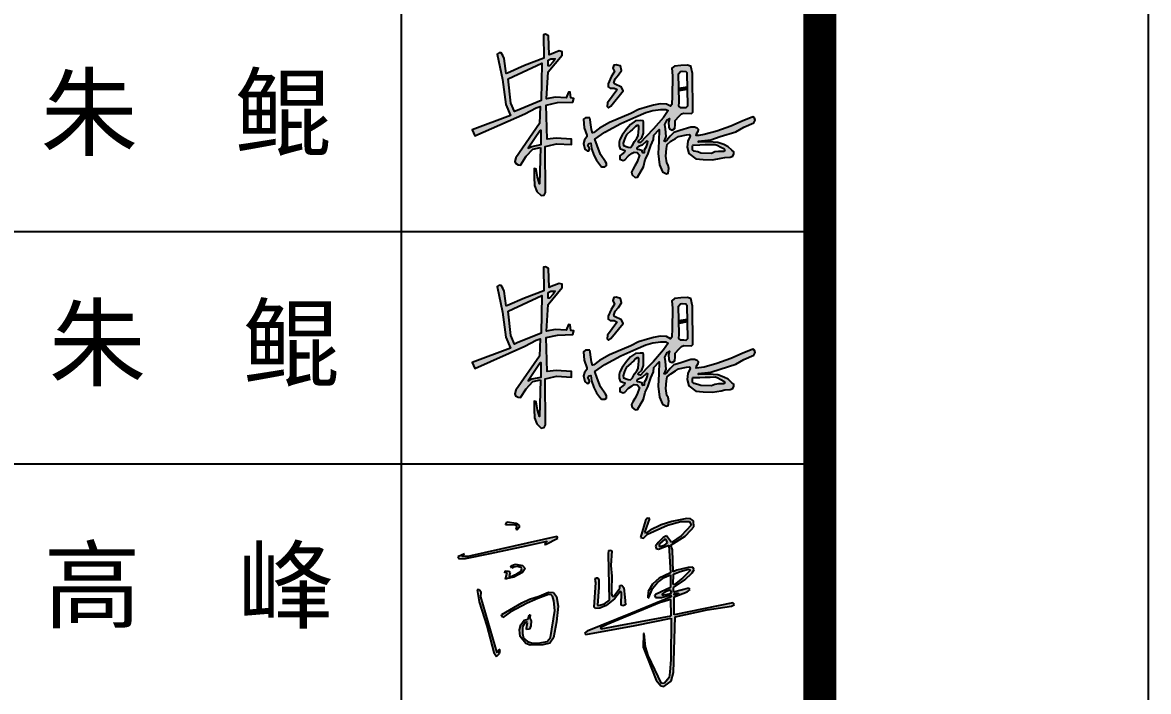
# Model space of a CAD drawing. Extents: x -21908402 to 2004492, y 83987 to 5079726.
# Drawn here: x 2001066 to 2004492, y 412916 to 414951 of the extents above; entities that cross this region are included whole.
import ezdxf

# ---------------------------------------------------------------- set-up
doc = ezdxf.new("R2010")
doc.units = 0
doc.header["$LTSCALE"] = 1000
doc.layers.get('0').update_dxf_attribs({"linetype": 'CONTINUOUS'})
doc.layers.add('PUB_TITLE', color=4, linetype='CONTINUOUS')
doc.layers.add('签名', color=255, linetype='CONTINUOUS')
doc.styles.add('-黑体', font='simhei.ttf', dxfattribs={"width": 0.8})

# ---------------------------------------------------------------- blocks, each defined once
blk = doc.blocks.new('TK')
h = blk.add_hatch(color=7)
h.paths.add_polyline_path([(1747122.5, 364062.1), (1747173.7, 364073.5), (1747244.1, 364076), (1747248.8, 364092.7), (1747234.5, 364094.7), (1747231.8, 364120.9), (1747223.5, 364121.1), (1747213, 364096.1), (1747162.6, 364098.9), (1747123.5, 364090.6), (1747130.7, 364213.4), (1747194.9, 364289.8), (1747195.1, 364305.7), (1747180.7, 364309.1), (1747145.4, 364294.8), (1747135.4, 364290.9), (1747132.8, 364377.6), (1747119.8, 364385.3), (1747110.1, 364383.5), (1747111.6, 364275.9), (1747022.9, 364242.3), (1746945.3, 364208.3), (1746939.2, 364206.2), (1746930.3, 364274.4), (1746924.9, 364287.8), (1746916.6, 364300.3), (1746907, 364301), (1746898.8, 364294.7), (1746922.8, 364178.6), (1746938.2, 364064.3), (1746958.8, 364014.2), (1746783.8, 363948.6), (1746797.1, 363921.5), (1747024.4, 364023.1), (1747076.2, 364049.9), (1747094.5, 364056), (1747092.4, 363977.7), (1746983.6, 363822.1), (1746979.1, 363805.2), (1746982.1, 363796.7), (1746993.7, 363789.5), (1747004.8, 363788.6), (1747030.4, 363828.9), (1747061.6, 363861.4), (1747096, 363868.9), (1747094.1, 363813.5), (1747092.3, 363702.2), (1747082.8, 363732.8), (1747077.1, 363769.3), (1747067, 363772.4), (1747068, 363733.4), (1747069.1, 363695.2), (1747079.6, 363668), (1747099.3, 363649.2), (1747112.7, 363651.5), (1747118.7, 363663.3), (1747118, 363873.6), (1747130.5, 363876.3), (1747170, 363885.8), (1747237.8, 363882), (1747237.8, 363907.3), (1747167.1, 363911.3), (1747126.5, 363906.9)])
h.paths.add_polyline_path([(1747098.7, 364082.6), (1746989.8, 364038.3), (1746977.4, 364032.3), (1746961.3, 364071.1), (1746949.4, 364182.5), (1747102, 364254.1)], flags=16)
h.paths.add_polyline_path([(1747098.7, 363946.6), (1747098.7, 363881.7), (1747056.7, 363873.4), (1747039.3, 363865.4), (1747094.9, 363946.6)], flags=16)
h.paths.add_polyline_path([(1747130.7, 364241.1), (1747130.7, 364267), (1747143.2, 364273.9), (1747163.3, 364273.9), (1747154.5, 364259.7), (1747137, 364241.5)], flags=16)
h = blk.add_hatch(color=7)
h.paths.add_polyline_path([(1747749.6, 364025.9), (1747785.3, 364023.8), (1747791.5, 364030), (1747790.2, 364206.2), (1747782.7, 364240.6), (1747765.7, 364244.3), (1747737, 364243), (1747708.3, 364240), (1747696.2, 364230.3), (1747698.2, 364196), (1747697.7, 364103.7), (1747694.8, 364064.3), (1747689.8, 364056.9), (1747671, 364066.8), (1747641.6, 364068.4), (1747611.3, 364062.6), (1747584.3, 364055), (1747543.6, 364042.2), (1747507.9, 364024.5), (1747411.6, 363983.5), (1747365.7, 363957.1), (1747339.3, 363937.6), (1747333.9, 363935.6), (1747328.9, 363951.6), (1747325.9, 363972.3), (1747322.5, 363995.4), (1747320.6, 364004.1), (1747301.2, 364004.5), (1747291.9, 363997.3), (1747295.2, 363958.5), (1747307.5, 363924.3), (1747307.3, 363917), (1747297.2, 363903.3), (1747292.7, 363887.6), (1747298.4, 363861.8), (1747308.8, 363852.9), (1747316.8, 363853.5), (1747319.8, 363861.5), (1747318, 363867.7), (1747311.5, 363876.4), (1747318.4, 363887.3), (1747325.6, 363888.7), (1747329.5, 363864.6), (1747340.2, 363833.7), (1747352.3, 363810.6), (1747365.4, 363792.5), (1747375.2, 363781.2), (1747389.6, 363780.5), (1747396.9, 363786.3), (1747397.3, 363796.1), (1747392.1, 363803.5), (1747370.2, 363837.1), (1747354.5, 363877.6), (1747343.6, 363907.2), (1747389.1, 363938.9), (1747463.1, 363979), (1747531.9, 364009.2), (1747577.4, 364028.3), (1747608.6, 364037.3), (1747645.1, 364042.6), (1747668.4, 364042.6), (1747678.9, 364037), (1747657.1, 364005.5), (1747611.2, 363953.6), (1747578.1, 363919.3), (1747552.2, 363891.1), (1747544.9, 363891.5), (1747542.7, 363893.9), (1747542, 363897.4), (1747558.1, 363913), (1747565.5, 363934.3), (1747566.2, 363962.7), (1747566.4, 363984.9), (1747564, 363990.5), (1747551.3, 363991.5), (1747529.8, 363990), (1747506.7, 363973.8), (1747488.6, 363952.4), (1747468.7, 363925.1), (1747458.6, 363906), (1747455.9, 363893.8), (1747454.9, 363877.1), (1747459.9, 363862.8), (1747470.3, 363858.9), (1747481.6, 363855.1), (1747479.1, 363847.9), (1747465.9, 363836.8), (1747458.5, 363830.7), (1747459, 363815.3), (1747473.3, 363810), (1747481, 363812.4), (1747497.6, 363830.9), (1747514, 363842.2), (1747523.5, 363847.3), (1747537.5, 363846.5), (1747548.3, 363834.3), (1747537, 363804), (1747526.9, 363784.4), (1747517.2, 363769.1), (1747511.4, 363756.4), (1747514, 363743.7), (1747528, 363731.8), (1747538.6, 363733.2), (1747566.8, 363780.5), (1747573.1, 363813.5), (1747585.5, 363836.9), (1747600.3, 363878.3), (1747611.2, 363905.3), (1747613.6, 363925.7), (1747637.4, 363950.9), (1747636.4, 363896.3), (1747633.6, 363840.8), (1747639.9, 363789.5), (1747652.5, 363757.7), (1747671.8, 363748.7), (1747678.4, 363751.1), (1747681.4, 363772.7), (1747679, 363788.3), (1747672, 363798.1), (1747668.1, 363829.8), (1747671.1, 363864.4), (1747675, 363882.5), (1747691.4, 363897.3), (1747712.1, 363909.8), (1747726.4, 363919), (1747763, 363926.7), (1747775.8, 363927.9), (1747779.9, 363921.2), (1747768.9, 363897.9), (1747764.8, 363870.5), (1747772.7, 363842), (1747805.4, 363817.2), (1747839.2, 363814.6), (1747880.9, 363812.3), (1747920.4, 363819.4), (1747937.7, 363823.6), (1747961.4, 363824.8), (1747973.4, 363829.6), (1747977.9, 363839.8), (1747978.5, 363849.1), (1747968.6, 363856), (1747952.8, 363871.9), (1747932.4, 363882.2), (1747905, 363892.1), (1747863, 363894.6), (1747817.5, 363893), (1747817.8, 363898.2), (1747873, 363904.3), (1747915.8, 363918.3), (1747987.7, 363940), (1748023.7, 363961.4), (1748069.2, 363981.3), (1748075.5, 363994), (1748072.6, 364004.3), (1748065.5, 364009), (1748016.1, 363989.6), (1747964.3, 363966.8), (1747900.2, 363943.1), (1747843.2, 363927.4), (1747818.5, 363923.6), (1747806.2, 363923.1), (1747807.4, 363931.5), (1747815.9, 363943.2), (1747817.3, 363951), (1747810.9, 363957.5), (1747799, 363962.2), (1747782.3, 363962.2), (1747731.6, 363945.7), (1747705.4, 363937.3), (1747688.5, 363920.8), (1747673.5, 363903.8), (1747664.6, 363896.8), (1747660.9, 363897.1), (1747662.3, 363900.9), (1747665.7, 363906.2), (1747668.4, 363913.8), (1747670.2, 363918.2), (1747666.6, 363953.5), (1747664.2, 363973), (1747674.6, 363994.7), (1747684.6, 364000.5), (1747680.6, 363984.1), (1747681.2, 363962.2), (1747684.9, 363953.2), (1747697.8, 363948.5), (1747709.4, 363956.1), (1747710.5, 363973.6), (1747710.5, 363991.6), (1747729.5, 364011.1), (1747739.8, 364021.7)])
h.paths.add_polyline_path([(1747727.6, 364057.9), (1747729.4, 364075.4), (1747726.7, 364204.7), (1747735.2, 364215.5), (1747743.2, 364217.6), (1747759.6, 364216.2), (1747764.5, 364210.6), (1747766.7, 364056.8), (1747759.7, 364049.3), (1747750.2, 364050.2), (1747736.2, 364049.9)], flags=16)
h.paths.add_polyline_path([(1747790.8, 363879.9), (1747822.8, 363880.3), (1747848.3, 363882), (1747870.4, 363882.2), (1747893, 363883), (1747902, 363879.9), (1747919.1, 363870.9), (1747932.3, 363863.6), (1747937.9, 363854.8), (1747931.6, 363851.1), (1747909.1, 363850.9), (1747892.3, 363848.4), (1747876.5, 363841.9), (1747828.4, 363843.4), (1747814.6, 363848.4), (1747797.5, 363852.3), (1747789.3, 363858.2), (1747789.5, 363873.8)], flags=16)
h.paths.add_polyline_path([(1747545.1, 363966), (1747545.4, 363953.3), (1747543.8, 363940.1), (1747541.7, 363921.4), (1747535.3, 363911), (1747524.8, 363896.2), (1747516.6, 363878.8), (1747507.6, 363869.3), (1747495.7, 363870.4), (1747475.6, 363878.4), (1747472.7, 363888.1), (1747477.4, 363902.6), (1747482.7, 363914.8), (1747488.8, 363927.2), (1747507.9, 363944.6), (1747514.9, 363949.5), (1747521.4, 363956.5), (1747530.1, 363965.2), (1747537.6, 363969.2), (1747543.6, 363969.4)], flags=16)
h.paths.add_polyline_path([(1747586.7, 363896.7), (1747584.9, 363886.9), (1747579.8, 363873.8), (1747570.9, 363858.4), (1747570.3, 363846.6), (1747563.5, 363845.3), (1747559.9, 363847.2), (1747558.6, 363851.1), (1747558.2, 363856.6), (1747547.9, 363859.6), (1747537, 363861), (1747536.4, 363864.8), (1747536.9, 363869), (1747543.2, 363873), (1747559.9, 363879.7), (1747578.3, 363896.7), (1747580.1, 363897.9)], flags=16)
for points in [[(1747473.5, 364127), (1747466.1, 364143.4), (1747433.7, 364158.9), (1747430.3, 364164.2), (1747437.2, 364182.4), (1747452, 364200.1), (1747465.4, 364220.8), (1747461.6, 364240.7), (1747446.4, 364244.4), (1747443.1, 364246.5), (1747430.2, 364244.9), (1747426.5, 364231.2), (1747433.4, 364215.1), (1747418, 364190.8), (1747405.6, 364159.1), (1747405.7, 364145.5), (1747413.8, 364140.1), (1747431.7, 364140.1), (1747442.6, 364134.7), (1747444.1, 364130.4), (1747401.3, 364073.1), (1747400.8, 364055.9), (1747407.1, 364050.1), (1747416.9, 364057.2)], [(1747765.4, 364145.6), (1747728, 364140.1), (1747728.3, 364126.6), (1747765.6, 364133.7)], [(1747473.5, 363066.3), (1747466.1, 363082.7), (1747433.7, 363098.2), (1747430.3, 363103.5), (1747437.2, 363121.7), (1747452, 363139.4), (1747465.4, 363160.1), (1747461.6, 363180.1), (1747446.4, 363183.7), (1747443.1, 363185.8), (1747430.2, 363184.3), (1747426.5, 363170.5), (1747433.4, 363154.4), (1747418, 363130.1), (1747405.6, 363098.4), (1747405.7, 363084.8), (1747413.8, 363079.5), (1747431.7, 363079.5), (1747442.6, 363074), (1747444.1, 363069.7), (1747401.3, 363012.4), (1747400.8, 362995.2), (1747407.1, 362989.4), (1747416.9, 362996.5)], [(1747765.4, 363084.9), (1747728, 363079.4), (1747728.3, 363066), (1747765.6, 363073)]]:
    blk.add_hatch(color=7).paths.add_polyline_path(points)
h = blk.add_hatch(color=7)
h.paths.add_polyline_path([(1747122.5, 363001.5), (1747173.7, 363012.8), (1747244.1, 363015.3), (1747248.8, 363032), (1747234.5, 363034.1), (1747231.8, 363060.3), (1747223.5, 363060.4), (1747213, 363035.4), (1747162.6, 363038.2), (1747123.5, 363030), (1747130.7, 363152.7), (1747194.9, 363229.2), (1747195.1, 363245), (1747180.7, 363248.5), (1747145.4, 363234.1), (1747135.4, 363230.3), (1747132.8, 363317), (1747119.8, 363324.7), (1747110.1, 363322.8), (1747111.6, 363215.2), (1747022.9, 363181.6), (1746945.3, 363147.7), (1746939.2, 363145.6), (1746930.3, 363213.8), (1746924.9, 363227.2), (1746916.6, 363239.6), (1746907, 363240.3), (1746898.8, 363234.1), (1746922.8, 363117.9), (1746938.2, 363003.7), (1746958.8, 362953.5), (1746783.8, 362887.9), (1746797.1, 362860.9), (1747024.4, 362962.5), (1747076.2, 362989.3), (1747094.5, 362995.4), (1747092.4, 362917), (1746983.6, 362761.5), (1746979.1, 362744.6), (1746982.1, 362736.1), (1746993.7, 362728.9), (1747004.8, 362727.9), (1747030.4, 362768.3), (1747061.6, 362800.8), (1747096, 362808.2), (1747094.1, 362752.9), (1747092.3, 362641.6), (1747082.8, 362672.2), (1747077.1, 362708.7), (1747067, 362711.7), (1747068, 362672.8), (1747069.1, 362634.6), (1747079.6, 362607.4), (1747099.3, 362588.6), (1747112.7, 362590.9), (1747118.7, 362602.6), (1747118, 362812.9), (1747130.5, 362815.6), (1747170, 362825.2), (1747237.8, 362821.4), (1747237.8, 362846.7), (1747167.1, 362850.7), (1747126.5, 362846.3)])
h.paths.add_polyline_path([(1747098.7, 363022), (1746989.8, 362977.7), (1746977.4, 362971.6), (1746961.3, 363010.5), (1746949.4, 363121.8), (1747102, 363193.5)], flags=16)
h.paths.add_polyline_path([(1747098.7, 362885.9), (1747098.7, 362821.1), (1747056.7, 362812.7), (1747039.3, 362804.7), (1747094.9, 362885.9)], flags=16)
h.paths.add_polyline_path([(1747130.7, 363180.5), (1747130.7, 363206.4), (1747143.2, 363213.2), (1747163.3, 363213.2), (1747154.5, 363199), (1747137, 363180.9)], flags=16)
h = blk.add_hatch(color=7)
h.paths.add_polyline_path([(1747749.6, 362965.2), (1747785.3, 362963.1), (1747791.5, 362969.3), (1747790.2, 363145.5), (1747782.7, 363179.9), (1747765.7, 363183.7), (1747737, 363182.3), (1747708.3, 363179.3), (1747696.2, 363169.6), (1747698.2, 363135.4), (1747697.7, 363043.1), (1747694.8, 363003.6), (1747689.8, 362996.2), (1747671, 363006.2), (1747641.6, 363007.8), (1747611.3, 363002), (1747584.3, 362994.3), (1747543.6, 362981.6), (1747507.9, 362963.9), (1747411.6, 362922.8), (1747365.7, 362896.5), (1747339.3, 362876.9), (1747333.9, 362875), (1747328.9, 362891), (1747325.9, 362911.7), (1747322.5, 362934.7), (1747320.6, 362943.4), (1747301.2, 362943.9), (1747291.9, 362936.7), (1747295.2, 362897.9), (1747307.5, 362863.7), (1747307.3, 362856.3), (1747297.2, 362842.7), (1747292.7, 362827), (1747298.4, 362801.1), (1747308.8, 362792.2), (1747316.8, 362792.8), (1747319.8, 362800.8), (1747318, 362807.1), (1747311.5, 362815.7), (1747318.4, 362826.6), (1747325.6, 362828.1), (1747329.5, 362804), (1747340.2, 362773.1), (1747352.3, 362749.9), (1747365.4, 362731.8), (1747375.2, 362720.6), (1747389.6, 362719.8), (1747396.9, 362725.7), (1747397.3, 362735.5), (1747392.1, 362742.8), (1747370.2, 362776.4), (1747354.5, 362816.9), (1747343.6, 362846.6), (1747389.1, 362878.2), (1747463.1, 362918.4), (1747531.9, 362948.6), (1747577.4, 362967.7), (1747608.6, 362976.7), (1747645.1, 362982), (1747668.4, 362982), (1747678.9, 362976.4), (1747657.1, 362944.8), (1747611.2, 362892.9), (1747578.1, 362858.6), (1747552.2, 362830.5), (1747544.9, 362830.8), (1747542.7, 362833.2), (1747542, 362836.8), (1747558.1, 362852.4), (1747565.5, 362873.6), (1747566.2, 362902), (1747566.4, 362924.2), (1747564, 362929.8), (1747551.3, 362930.9), (1747529.8, 362929.3), (1747506.7, 362913.1), (1747488.6, 362891.7), (1747468.7, 362864.4), (1747458.6, 362845.3), (1747455.9, 362833.1), (1747454.9, 362816.4), (1747459.9, 362802.2), (1747470.3, 362798.2), (1747481.6, 362794.5), (1747479.1, 362787.2), (1747465.9, 362776.2), (1747458.5, 362770.1), (1747459, 362754.7), (1747473.3, 362749.4), (1747481, 362751.8), (1747497.6, 362770.2), (1747514, 362781.6), (1747523.5, 362786.6), (1747537.5, 362785.8), (1747548.3, 362773.7), (1747537, 362743.3), (1747526.9, 362723.8), (1747517.2, 362708.5), (1747511.4, 362695.7), (1747514, 362683.1), (1747528, 362671.2), (1747538.6, 362672.5), (1747566.8, 362719.8), (1747573.1, 362752.9), (1747585.5, 362776.2), (1747600.3, 362817.6), (1747611.2, 362844.7), (1747613.6, 362865.1), (1747637.4, 362890.2), (1747636.4, 362835.6), (1747633.6, 362780.1), (1747639.9, 362728.8), (1747652.5, 362697), (1747671.8, 362688), (1747678.4, 362690.4), (1747681.4, 362712), (1747679, 362727.6), (1747672, 362737.4), (1747668.1, 362769.2), (1747671.1, 362803.7), (1747675, 362821.8), (1747691.4, 362836.7), (1747712.1, 362849.1), (1747726.4, 362858.3), (1747763, 362866.1), (1747775.8, 362867.3), (1747779.9, 362860.6), (1747768.9, 362837.3), (1747764.8, 362809.9), (1747772.7, 362781.4), (1747805.4, 362756.5), (1747839.2, 362753.9), (1747880.9, 362751.7), (1747920.4, 362758.8), (1747937.7, 362763), (1747961.4, 362764.1), (1747973.4, 362769), (1747977.9, 362779.1), (1747978.5, 362788.5), (1747968.6, 362795.3), (1747952.8, 362811.3), (1747932.4, 362821.5), (1747905, 362831.5), (1747863, 362834), (1747817.5, 362832.3), (1747817.8, 362837.6), (1747873, 362843.7), (1747915.8, 362857.7), (1747987.7, 362879.4), (1748023.7, 362900.7), (1748069.2, 362920.6), (1748075.5, 362933.3), (1748072.6, 362943.6), (1748065.5, 362948.4), (1748016.1, 362928.9), (1747964.3, 362906.1), (1747900.2, 362882.4), (1747843.2, 362866.8), (1747818.5, 362863), (1747806.2, 362862.5), (1747807.4, 362870.8), (1747815.9, 362882.6), (1747817.3, 362890.3), (1747810.9, 362896.9), (1747799, 362901.6), (1747782.3, 362901.6), (1747731.6, 362885.1), (1747705.4, 362876.6), (1747688.5, 362860.2), (1747673.5, 362843.1), (1747664.6, 362836.2), (1747660.9, 362836.5), (1747662.3, 362840.2), (1747665.7, 362845.5), (1747668.4, 362853.2), (1747670.2, 362857.6), (1747666.6, 362892.8), (1747664.2, 362912.4), (1747674.6, 362934), (1747684.6, 362939.8), (1747680.6, 362923.5), (1747681.2, 362901.6), (1747684.9, 362892.6), (1747697.8, 362887.8), (1747709.4, 362895.5), (1747710.5, 362912.9), (1747710.5, 362930.9), (1747729.5, 362950.5), (1747739.8, 362961)])
h.paths.add_polyline_path([(1747727.6, 362997.3), (1747729.4, 363014.8), (1747726.7, 363144.1), (1747735.2, 363154.8), (1747743.2, 363157), (1747759.6, 363155.5), (1747764.5, 363149.9), (1747766.7, 362996.2), (1747759.7, 362988.7), (1747750.2, 362989.6), (1747736.2, 362989.3)], flags=16)
h.paths.add_polyline_path([(1747790.8, 362819.2), (1747822.8, 362819.7), (1747848.3, 362821.3), (1747870.4, 362821.5), (1747893, 362822.4), (1747902, 362819.2), (1747919.1, 362810.3), (1747932.3, 362803), (1747937.9, 362794.2), (1747931.6, 362790.4), (1747909.1, 362790.2), (1747892.3, 362787.7), (1747876.5, 362781.3), (1747828.4, 362782.7), (1747814.6, 362787.7), (1747797.5, 362791.7), (1747789.3, 362797.5), (1747789.5, 362813.2)], flags=16)
h.paths.add_polyline_path([(1747545.1, 362905.3), (1747545.4, 362892.7), (1747543.8, 362879.5), (1747541.7, 362860.7), (1747535.3, 362850.4), (1747524.8, 362835.6), (1747516.6, 362818.2), (1747507.6, 362808.7), (1747495.7, 362809.7), (1747475.6, 362817.7), (1747472.7, 362827.5), (1747477.4, 362842), (1747482.7, 362854.1), (1747488.8, 362866.5), (1747507.9, 362883.9), (1747514.9, 362888.9), (1747521.4, 362895.8), (1747530.1, 362904.6), (1747537.6, 362908.6), (1747543.6, 362908.7)], flags=16)
h.paths.add_polyline_path([(1747586.7, 362836), (1747584.9, 362826.2), (1747579.8, 362813.2), (1747570.9, 362797.8), (1747570.3, 362785.9), (1747563.5, 362784.6), (1747559.9, 362786.5), (1747558.6, 362790.5), (1747558.2, 362795.9), (1747547.9, 362799), (1747537, 362800.3), (1747536.4, 362804.1), (1747536.9, 362808.4), (1747543.2, 362812.4), (1747559.9, 362819), (1747578.3, 362836.1), (1747580.1, 362837.2)], flags=16)
h = blk.add_hatch(color=256)
h.paths.add_polyline_path([(1747692.9, 361731.8), (1747691.4, 361806.7), (1747639.6, 361790.6), (1747565.8, 361760.1), (1747473.5, 361721.9), (1747400.4, 361691.7), (1747368, 361676.6), (1747372.4, 361671.8), (1747454.1, 361687), (1747552.9, 361705.4)], flags=16)
h.paths.add_polyline_path([(1747705.5, 361825.4), (1747706.1, 361833.5), (1747718.2, 361835.4), (1747726, 361836.6), (1747724.5, 361832.2)], flags=16)
h.paths.add_polyline_path([(1747693.3, 361836.2), (1747689.7, 361850), (1747663.7, 361840.1), (1747650, 361830.9), (1747651, 361825.9), (1747683.7, 361832.1)], flags=16)
h.paths.add_polyline_path([(1747701.4, 361875.2), (1747702.8, 361921.8), (1747733.6, 361934), (1747771.7, 361944), (1747780.8, 361939.9), (1747744.7, 361903.8), (1747708.1, 361874.7)], flags=16)
h.paths.add_polyline_path([(1747662, 362054.7), (1747675.1, 362064.6), (1747669.9, 362080.6), (1747663.5, 362081.8), (1747638.5, 362059.7), (1747635.6, 362051.5), (1747639.1, 362047.6)], flags=16)
h.paths.add_polyline_path([(1747573, 362111.8), (1747594.8, 362176.2), (1747582.5, 362178), (1747575.7, 362166.2), (1747553, 362089.6), (1747566.6, 362086.9), (1747584.8, 362104.1), (1747675.1, 362145.8), (1747735.9, 362161.7), (1747776.3, 362162.1), (1747783.1, 362144.9), (1747738.6, 362096.9), (1747693.6, 362066.3), (1747670.8, 362096.8), (1747656.6, 362088.8), (1747633.1, 362066.9), (1747621.1, 362049), (1747623.5, 362038.6), (1747635.4, 362036.2), (1747681.7, 362053.7), (1747690.2, 361927.2), (1747637.4, 361903.8), (1747606.6, 361876), (1747587.3, 361842.7), (1747585.9, 361813.7), (1747590.4, 361815.7), (1747607.2, 361856.7), (1747630.1, 361883.5), (1747660.9, 361906.1), (1747688.9, 361919.1), (1747690.2, 361861.7), (1747621.5, 361828.5), (1747616.4, 361826.1), (1747620.4, 361814.8), (1747648.9, 361815.4), (1747691.6, 361828.2), (1747692.5, 361818.7), (1747508.3, 361743.1), (1747308.9, 361661.1), (1747297.2, 361651.9), (1747303.1, 361646.8), (1747527.5, 361688.4), (1747692.1, 361721.8), (1747691.6, 361532.5), (1747686.2, 361474.8), (1747684, 361450.6), (1747662.2, 361425), (1747649, 361423), (1747588.3, 361550.7), (1747574.7, 361590.3), (1747570, 361651.4), (1747566.2, 361651), (1747564, 361588.1), (1747624, 361438.8), (1747645.4, 361411.6), (1747659, 361408.8), (1747692.7, 361433.7), (1747703.3, 361472.8), (1747710.3, 361727.2), (1747857.4, 361758.8), (1747967.3, 361775.2), (1747982, 361783.9), (1747974.5, 361790.5), (1747705.8, 361736.2), (1747706.2, 361818.6), (1747764.8, 361841.3), (1747778.5, 361851.2), (1747773.6, 361857.6), (1747703.6, 361839.8), (1747703.3, 361861), (1747754.1, 361895.6), (1747788.9, 361928.5), (1747796.7, 361943.6), (1747791, 361953.7), (1747769.7, 361952.9), (1747717.6, 361940.2), (1747701, 361933.2), (1747698.1, 362033.6), (1747691.4, 362053.8), (1747756.2, 362095.1), (1747784, 362124.7), (1747796.2, 362137.7), (1747793.8, 362164.6), (1747781.4, 362174.5), (1747763.5, 362175.8), (1747694.8, 362161.6), (1747646.9, 362146.7), (1747597.2, 362123.4), (1747577.2, 362108.4)])
h.paths.add_polyline_path([(1747415.1, 362031.3), (1747421.3, 362028.5), (1747416.9, 361961.7), (1747421, 361912.4), (1747419.6, 361848.8), (1747420.1, 361832.7), (1747422.6, 361821), (1747430.8, 361822), (1747454.4, 361851.5), (1747458.4, 361858.5), (1747458.7, 361870.8), (1747467.9, 361871.4), (1747476.5, 361860.2), (1747480.8, 361816.8), (1747483.7, 361782.2), (1747471.8, 361777.4), (1747465, 361780.9), (1747465.6, 361839.8), (1747461.7, 361844.9), (1747433.4, 361809.9), (1747396.6, 361779.6), (1747367.3, 361766.9), (1747347.6, 361765.1), (1747341.8, 361772), (1747349.4, 361883.7), (1747345.5, 361893.8), (1747348.4, 361905.6), (1747358.6, 361905.2), (1747362.7, 361895), (1747361.9, 361861.6), (1747356.4, 361780), (1747360.5, 361778.4), (1747388.3, 361786.7), (1747410.5, 361802.7), (1747406.2, 362014.1), (1747408.4, 362030.1)], flags=17)
h.paths.add_polyline_path([(1746918.2, 361731.8), (1746919.5, 361737.3), (1747011.3, 361790.7), (1747045.6, 361807.4), (1747089.5, 361822.2), (1747132.1, 361840.3), (1747154.8, 361837.9), (1747168.5, 361819.5), (1747176.1, 361776.5), (1747168.5, 361703.7), (1747155.4, 361632), (1747139.3, 361607.5), (1747106.6, 361598.7), (1747049.1, 361597.4), (1747028.6, 361604.9), (1747004.1, 361637.5), (1747000.9, 361667.4), (1747007.1, 361690.8), (1747021.9, 361711.8), (1747039.6, 361717), (1747044.9, 361735.9), (1747049.3, 361736.6), (1747046.9, 361720.5), (1747054.2, 361709), (1747051.5, 361686.1), (1747045.6, 361671.3), (1747033, 361669.7), (1747031.6, 361675.7), (1747037.4, 361701.1), (1747033.4, 361704.8), (1747025.9, 361700.6), (1747014.2, 361681), (1747013.7, 361650.6), (1747019, 361630.5), (1747037.4, 361614), (1747059.7, 361606.9), (1747095.3, 361608.7), (1747126.9, 361614.6), (1747141.2, 361632.3), (1747161.7, 361755.6), (1747157.7, 361800.2), (1747151.4, 361821.4), (1747144.6, 361828.2), (1747132.6, 361828.6), (1747083.6, 361810.3), (1747035.6, 361790.3), (1746958.4, 361748.2), (1746923.6, 361724)])
h.paths.add_polyline_path([(1746816.3, 361849.9), (1746806.7, 361850.1), (1746816.1, 361796.2), (1746851.6, 361685.6), (1746883.8, 361564.9), (1746895.5, 361546.2), (1746908.9, 361559.9), (1746912, 361575.7), (1746905.9, 361578), (1746899.2, 361563.3), (1746823.9, 361818.7), (1746825.2, 361840.3)])
h.paths.add_polyline_path([(1746965.2, 361950), (1746961.6, 361959.7), (1746982.9, 361967.5), (1747014.8, 361961.9), (1747026.1, 361947.9), (1747014.8, 361928.9), (1746974.5, 361907.6), (1746945.9, 361901.5), (1746936.3, 361899.4), (1746941.4, 361918.5), (1746944.2, 361928.9), (1746933.9, 361928), (1746934.8, 361936.7), (1746950.2, 361934.9), (1746957.9, 361928.9), (1746953.2, 361913.7), (1746954.8, 361908.3), (1746988.7, 361922.7), (1747008.4, 361936), (1747011.7, 361946.5), (1747006.3, 361952.2), (1746992, 361956.9), (1746973.7, 361953.8)])
h.paths.add_polyline_path([(1746737.6, 362002.6), (1746749.7, 362015.2), (1746718.7, 362000.8), (1746723.4, 361992), (1746754.3, 361993), (1746866.7, 362016.7), (1747030.2, 362051.2), (1747126.7, 362072.5), (1747114.5, 362058.9), (1747119.8, 362057.1), (1747175.2, 362086.7), (1747170.2, 362093.3), (1746778.9, 362006.1), (1746764.3, 362002.9)])
h.paths.add_polyline_path([(1746937, 362147.6), (1746944, 362160.6), (1746985.1, 362155.2), (1746999.2, 362144), (1746998.8, 362134.8), (1746988.3, 362123.1), (1746984.5, 362127.4), (1746990.5, 362141.1), (1746981.4, 362145.2)])
for p, q in [((1746937, 362147.6), (1746944, 362160.6)), ((1746981.4, 362145.2), (1746937, 362147.6)), ((1746944, 362160.6), (1746985.1, 362155.2)), ((1746990.5, 362141.1), (1746981.4, 362145.2)), ((1746984.5, 362127.4), (1746990.5, 362141.1)), ((1746985.1, 362155.2), (1746999.2, 362144)), ((1746998.8, 362134.8), (1746988.3, 362123.1)), ((1746999.2, 362144), (1746998.8, 362134.8)), ((1747575.7, 362166.2), (1747553, 362089.6)), ((1747573, 362111.8), (1747594.8, 362176.2)), ((1747582.5, 362178), (1747575.7, 362166.2)), ((1747594.8, 362176.2), (1747582.5, 362178)), ((1747584.8, 362104.1), (1747675.1, 362145.8)), ((1747646.9, 362146.7), (1747597.2, 362123.4)), ((1747694.8, 362161.6), (1747646.9, 362146.7)), ((1747675.1, 362145.8), (1747735.9, 362161.7)), ((1747763.5, 362175.8), (1747694.8, 362161.6)), ((1747735.9, 362161.7), (1747776.3, 362162.1)), ((1747783.1, 362144.9), (1747738.6, 362096.9)), ((1747781.4, 362174.5), (1747763.5, 362175.8)), ((1747776.3, 362162.1), (1747783.1, 362144.9)), ((1747793.8, 362164.6), (1747781.4, 362174.5)), ((1747784, 362124.7), (1747796.2, 362137.7)), ((1747796.2, 362137.7), (1747793.8, 362164.6)), ((1747170.2, 362093.3), (1746778.9, 362006.1)), ((1746988.3, 362123.1), (1746984.5, 362127.4)), ((1746988.3, 362123.1), (1746988.3, 362123.1)), ((1747119.8, 362057.1), (1747175.2, 362086.7)), ((1747175.2, 362086.7), (1747170.2, 362093.3)), ((1747553, 362089.6), (1747566.6, 362086.9)), ((1747566.6, 362086.9), (1747584.8, 362104.1)), ((1747577.2, 362108.4), (1747573, 362111.8)), ((1747597.2, 362123.4), (1747577.2, 362108.4)), ((1747656.6, 362088.8), (1747633.1, 362066.9)), ((1747663.5, 362081.8), (1747638.5, 362059.7)), ((1747670.8, 362096.8), (1747656.6, 362088.8)), ((1747669.9, 362080.6), (1747663.5, 362081.8)), ((1747675.1, 362064.6), (1747669.9, 362080.6)), ((1747693.6, 362066.3), (1747670.8, 362096.8)), ((1747691.4, 362053.8), (1747756.2, 362095.1)), ((1747738.6, 362096.9), (1747693.6, 362066.3)), ((1747756.2, 362095.1), (1747784, 362124.7)), ((1746866.7, 362016.7), (1747030.2, 362051.2)), ((1747030.2, 362051.2), (1747126.7, 362072.5)), ((1747126.7, 362072.5), (1747114.5, 362058.9)), ((1747114.5, 362058.9), (1747119.8, 362057.1)), ((1747126.7, 362072.5), (1747126.7, 362072.5)), ((1747406.2, 362014.1), (1747408.4, 362030.1)), ((1747408.4, 362030.1), (1747415.1, 362031.3)), ((1747415.1, 362031.3), (1747421.3, 362028.5)), ((1747421.3, 362028.5), (1747416.9, 361961.7)), ((1747633.1, 362066.9), (1747621.1, 362049)), ((1747621.1, 362049), (1747623.5, 362038.6)), ((1747623.5, 362038.6), (1747635.4, 362036.2)), ((1747635.4, 362036.2), (1747681.7, 362053.7)), ((1747638.5, 362059.7), (1747635.6, 362051.5)), ((1747635.6, 362051.5), (1747639.1, 362047.6)), ((1747639.1, 362047.6), (1747662, 362054.7)), ((1747662, 362054.7), (1747675.1, 362064.6)), ((1747681.7, 362053.7), (1747690.2, 361927.2)), ((1747698.1, 362033.6), (1747691.4, 362053.8)), ((1747701, 361933.2), (1747698.1, 362033.6)), ((1746749.7, 362015.2), (1746718.7, 362000.8)), ((1746718.7, 362000.8), (1746723.4, 361992)), ((1746723.4, 361992), (1746754.3, 361993)), ((1746737.6, 362002.6), (1746749.7, 362015.2)), ((1746764.3, 362002.9), (1746737.6, 362002.6)), ((1746754.3, 361993), (1746866.7, 362016.7)), ((1746778.9, 362006.1), (1746764.3, 362002.9)), ((1747410.5, 361802.7), (1747406.2, 362014.1)), ((1746933.9, 361928), (1746934.8, 361936.7)), ((1746944.2, 361928.9), (1746933.9, 361928)), ((1746934.8, 361936.7), (1746950.2, 361934.9)), ((1746941.4, 361918.5), (1746944.2, 361928.9)), ((1746950.2, 361934.9), (1746957.9, 361928.9)), ((1746957.9, 361928.9), (1746953.2, 361913.7)), ((1746961.6, 361959.7), (1746982.9, 361967.5)), ((1746965.2, 361950), (1746961.6, 361959.7)), ((1746973.7, 361953.8), (1746965.2, 361950)), ((1746992, 361956.9), (1746973.7, 361953.8)), ((1747014.8, 361928.9), (1746974.5, 361907.6)), ((1746982.9, 361967.5), (1747014.8, 361961.9)), ((1746988.7, 361922.7), (1747008.4, 361936)), ((1747006.3, 361952.2), (1746992, 361956.9)), ((1747011.7, 361946.5), (1747006.3, 361952.2)), ((1747008.4, 361936), (1747011.7, 361946.5)), ((1747014.8, 361961.9), (1747026.1, 361947.9)), ((1747026.1, 361947.9), (1747014.8, 361928.9)), ((1747416.9, 361961.7), (1747421, 361912.4)), ((1747690.2, 361927.2), (1747637.4, 361903.8)), ((1747717.6, 361940.2), (1747701, 361933.2)), ((1747702.8, 361921.8), (1747733.6, 361934)), ((1747769.7, 361952.9), (1747717.6, 361940.2)), ((1747733.6, 361934), (1747771.7, 361944)), ((1747780.8, 361939.9), (1747744.7, 361903.8)), ((1747754.1, 361895.6), (1747788.9, 361928.5)), ((1747791, 361953.7), (1747769.7, 361952.9)), ((1747771.7, 361944), (1747780.8, 361939.9)), ((1747788.9, 361928.5), (1747796.7, 361943.6)), ((1747796.7, 361943.6), (1747791, 361953.7)), ((1746936.3, 361899.4), (1746941.4, 361918.5)), ((1746945.9, 361901.5), (1746936.3, 361899.4)), ((1746974.5, 361907.6), (1746945.9, 361901.5)), ((1746953.2, 361913.7), (1746954.8, 361908.3)), ((1746954.8, 361908.3), (1746988.7, 361922.7)), ((1747341.8, 361772), (1747349.4, 361883.7)), ((1747345.5, 361893.8), (1747348.4, 361905.6)), ((1747349.4, 361883.7), (1747345.5, 361893.8)), ((1747348.4, 361905.6), (1747358.6, 361905.2)), ((1747358.6, 361905.2), (1747362.7, 361895)), ((1747362.7, 361895), (1747361.9, 361861.6)), ((1747421, 361912.4), (1747419.6, 361848.8)), ((1747606.6, 361876), (1747587.3, 361842.7)), ((1747637.4, 361903.8), (1747606.6, 361876)), ((1747607.2, 361856.7), (1747630.1, 361883.5)), ((1747630.1, 361883.5), (1747660.9, 361906.1)), ((1747660.9, 361906.1), (1747688.9, 361919.1)), ((1747688.9, 361919.1), (1747690.2, 361861.7)), ((1747701.4, 361875.2), (1747702.8, 361921.8)), ((1747708.1, 361874.7), (1747701.4, 361875.2)), ((1747703.3, 361861), (1747754.1, 361895.6)), ((1747744.7, 361903.8), (1747708.1, 361874.7)), ((1746806.7, 361850.1), (1746816.1, 361796.2)), ((1746816.3, 361849.9), (1746806.7, 361850.1)), ((1746825.2, 361840.3), (1746816.3, 361849.9)), ((1746823.9, 361818.7), (1746825.2, 361840.3)), ((1747045.6, 361807.4), (1747089.5, 361822.2)), ((1747132.6, 361828.6), (1747083.6, 361810.3)), ((1747089.5, 361822.2), (1747132.1, 361840.3)), ((1747132.1, 361840.3), (1747154.8, 361837.9)), ((1747144.6, 361828.2), (1747132.6, 361828.6)), ((1747151.4, 361821.4), (1747144.6, 361828.2)), ((1747157.7, 361800.2), (1747151.4, 361821.4)), ((1747154.8, 361837.9), (1747168.5, 361819.5)), ((1747361.9, 361861.6), (1747356.4, 361780)), ((1747419.6, 361848.8), (1747420.1, 361832.7)), ((1747420.1, 361832.7), (1747422.6, 361821)), ((1747422.6, 361821), (1747430.8, 361822)), ((1747430.8, 361822), (1747454.4, 361851.5)), ((1747461.7, 361844.9), (1747433.4, 361809.9)), ((1747454.4, 361851.5), (1747458.4, 361858.5)), ((1747458.4, 361858.5), (1747458.7, 361870.8)), ((1747458.7, 361870.8), (1747467.9, 361871.4)), ((1747465.6, 361839.8), (1747461.7, 361844.9)), ((1747465, 361780.9), (1747465.6, 361839.8)), ((1747467.9, 361871.4), (1747476.5, 361860.2)), ((1747476.5, 361860.2), (1747480.8, 361816.8)), ((1747587.3, 361842.7), (1747585.9, 361813.7)), ((1747590.4, 361815.7), (1747607.2, 361856.7)), ((1747621.5, 361828.5), (1747616.4, 361826.1)), ((1747616.4, 361826.1), (1747620.4, 361814.8)), ((1747690.2, 361861.7), (1747621.5, 361828.5)), ((1747648.9, 361815.4), (1747691.6, 361828.2)), ((1747663.7, 361840.1), (1747650, 361830.9)), ((1747650, 361830.9), (1747651, 361825.9)), ((1747651, 361825.9), (1747683.7, 361832.1)), ((1747689.7, 361850), (1747663.7, 361840.1)), ((1747683.7, 361832.1), (1747693.3, 361836.2)), ((1747693.3, 361836.2), (1747689.7, 361850)), ((1747691.6, 361828.2), (1747692.5, 361818.7)), ((1747703.6, 361839.8), (1747703.3, 361861)), ((1747773.6, 361857.6), (1747703.6, 361839.8)), ((1747705.5, 361825.4), (1747706.1, 361833.5)), ((1747724.5, 361832.2), (1747705.5, 361825.4)), ((1747706.1, 361833.5), (1747718.2, 361835.4)), ((1747706.2, 361818.6), (1747764.8, 361841.3)), ((1747718.2, 361835.4), (1747726, 361836.6)), ((1747726, 361836.6), (1747724.5, 361832.2)), ((1747764.8, 361841.3), (1747778.5, 361851.2)), ((1747778.5, 361851.2), (1747773.6, 361857.6)), ((1746816.1, 361796.2), (1746851.6, 361685.6)), ((1746899.2, 361563.3), (1746823.9, 361818.7)), ((1746919.5, 361737.3), (1747011.3, 361790.7)), ((1747035.6, 361790.3), (1746958.4, 361748.2)), ((1747011.3, 361790.7), (1747045.6, 361807.4)), ((1747083.6, 361810.3), (1747035.6, 361790.3)), ((1747161.7, 361755.6), (1747157.7, 361800.2)), ((1747168.5, 361819.5), (1747176.1, 361776.5)), ((1747176.1, 361776.5), (1747168.5, 361703.7)), ((1747347.6, 361765.1), (1747341.8, 361772)), ((1747356.4, 361780), (1747360.5, 361778.4)), ((1747360.5, 361778.4), (1747388.3, 361786.7)), ((1747396.6, 361779.6), (1747367.3, 361766.9)), ((1747388.3, 361786.7), (1747410.5, 361802.7)), ((1747433.4, 361809.9), (1747396.6, 361779.6)), ((1747471.8, 361777.4), (1747465, 361780.9)), ((1747483.7, 361782.2), (1747471.8, 361777.4)), ((1747480.8, 361816.8), (1747483.7, 361782.2)), ((1747692.5, 361818.7), (1747508.3, 361743.1)), ((1747639.6, 361790.6), (1747565.8, 361760.1)), ((1747585.9, 361813.7), (1747590.4, 361815.7)), ((1747620.4, 361814.8), (1747648.9, 361815.4)), ((1747691.4, 361806.7), (1747639.6, 361790.6)), ((1747692.9, 361731.8), (1747691.4, 361806.7)), ((1747705.8, 361736.2), (1747706.2, 361818.6)), ((1747974.5, 361790.5), (1747705.8, 361736.2)), ((1747857.4, 361758.8), (1747967.3, 361775.2)), ((1747967.3, 361775.2), (1747982, 361783.9)), ((1747982, 361783.9), (1747974.5, 361790.5)), ((1746918.2, 361731.8), (1746919.5, 361737.3)), ((1746923.6, 361724), (1746918.2, 361731.8)), ((1746958.4, 361748.2), (1746923.6, 361724)), ((1747039.6, 361717), (1747044.9, 361735.9)), ((1747044.9, 361735.9), (1747049.3, 361736.6)), ((1747049.3, 361736.6), (1747046.9, 361720.5)), ((1747046.9, 361720.5), (1747054.2, 361709)), ((1747141.2, 361632.3), (1747161.7, 361755.6)), ((1747508.3, 361743.1), (1747308.9, 361661.1)), ((1747367.3, 361766.9), (1747347.6, 361765.1)), ((1747473.5, 361721.9), (1747400.4, 361691.7)), ((1747565.8, 361760.1), (1747473.5, 361721.9)), ((1747527.5, 361688.4), (1747692.1, 361721.8)), ((1747552.9, 361705.4), (1747692.9, 361731.8)), ((1747692.1, 361721.8), (1747691.6, 361532.5)), ((1747703.3, 361472.8), (1747710.3, 361727.2)), ((1747710.3, 361727.2), (1747857.4, 361758.8)), ((1746851.6, 361685.6), (1746883.8, 361564.9)), ((1747000.9, 361667.4), (1747007.1, 361690.8)), ((1747004.1, 361637.5), (1747000.9, 361667.4)), ((1747007.1, 361690.8), (1747021.9, 361711.8)), ((1747014.2, 361681), (1747013.7, 361650.6)), ((1747025.9, 361700.6), (1747014.2, 361681)), ((1747021.9, 361711.8), (1747039.6, 361717)), ((1747033.4, 361704.8), (1747025.9, 361700.6)), ((1747031.6, 361675.7), (1747037.4, 361701.1)), ((1747033, 361669.7), (1747031.6, 361675.7)), ((1747045.6, 361671.3), (1747033, 361669.7)), ((1747037.4, 361701.1), (1747033.4, 361704.8)), ((1747051.5, 361686.1), (1747045.6, 361671.3)), ((1747054.2, 361709), (1747051.5, 361686.1)), ((1747168.5, 361703.7), (1747155.4, 361632)), ((1747303.1, 361646.8), (1747527.5, 361688.4)), ((1747400.4, 361691.7), (1747368, 361676.6)), ((1747368, 361676.6), (1747372.4, 361671.8)), ((1747372.4, 361671.8), (1747454.1, 361687)), ((1747454.1, 361687), (1747552.9, 361705.4)), ((1747028.6, 361604.9), (1747004.1, 361637.5)), ((1747013.7, 361650.6), (1747019, 361630.5)), ((1747019, 361630.5), (1747037.4, 361614)), ((1747126.9, 361614.6), (1747141.2, 361632.3)), ((1747155.4, 361632), (1747139.3, 361607.5)), ((1747308.9, 361661.1), (1747297.2, 361651.9)), ((1747297.2, 361651.9), (1747303.1, 361646.8)), ((1747566.2, 361651), (1747564, 361588.1)), ((1747570, 361651.4), (1747566.2, 361651)), ((1747574.7, 361590.3), (1747570, 361651.4)), ((1746883.8, 361564.9), (1746895.5, 361546.2)), ((1746905.9, 361578), (1746899.2, 361563.3)), ((1746912, 361575.7), (1746905.9, 361578)), ((1746908.9, 361559.9), (1746912, 361575.7)), ((1747049.1, 361597.4), (1747028.6, 361604.9)), ((1747037.4, 361614), (1747059.7, 361606.9)), ((1747106.6, 361598.7), (1747049.1, 361597.4)), ((1747059.7, 361606.9), (1747095.3, 361608.7)), ((1747095.3, 361608.7), (1747126.9, 361614.6)), ((1747139.3, 361607.5), (1747106.6, 361598.7)), ((1747564, 361588.1), (1747624, 361438.8)), ((1747588.3, 361550.7), (1747574.7, 361590.3)), ((1746895.5, 361546.2), (1746908.9, 361559.9)), ((1747649, 361423), (1747588.3, 361550.7)), ((1747691.6, 361532.5), (1747686.2, 361474.8)), ((1747686.2, 361474.8), (1747684, 361450.6)), ((1747692.7, 361433.7), (1747703.3, 361472.8)), ((1747624, 361438.8), (1747645.4, 361411.6)), ((1747645.4, 361411.6), (1747659, 361408.8)), ((1747662.2, 361425), (1747649, 361423)), ((1747659, 361408.8), (1747692.7, 361433.7)), ((1747684, 361450.6), (1747662.2, 361425))]:
    blk.add_line(p, q)
for points in [[(1747096, 363868.9), (1747094.1, 363813.5), (1747092.3, 363702.2), (1747082.8, 363732.8), (1747077.1, 363769.3), (1747067, 363772.4), (1747068, 363733.4), (1747069.1, 363695.2), (1747079.6, 363668), (1747099.3, 363649.2), (1747112.7, 363651.5), (1747118.7, 363663.3), (1747118, 363873.6), (1747130.5, 363876.3), (1747170, 363885.8), (1747237.8, 363882), (1747237.8, 363907.3), (1747167.1, 363911.3), (1747126.5, 363906.9), (1747122.5, 364062.1), (1747173.7, 364073.5), (1747244.1, 364076), (1747248.8, 364092.7), (1747234.5, 364094.7), (1747231.8, 364120.9), (1747223.5, 364121.1), (1747213, 364096.1), (1747162.6, 364098.9), (1747123.5, 364090.6), (1747130.7, 364213.4), (1747194.9, 364289.8), (1747195.1, 364305.7), (1747180.7, 364309.1), (1747145.4, 364294.8), (1747135.4, 364290.9), (1747132.8, 364377.6), (1747119.8, 364385.3), (1747110.1, 364383.5), (1747111.6, 364275.9), (1747022.9, 364242.3), (1746945.3, 364208.3), (1746939.2, 364206.2), (1746930.3, 364274.4), (1746924.9, 364287.8), (1746916.6, 364300.3), (1746907, 364301), (1746898.8, 364294.7), (1746922.8, 364178.6), (1746938.2, 364064.3), (1746958.8, 364014.2), (1746783.8, 363948.6), (1746797.1, 363921.5), (1747024.4, 364023.1), (1747076.2, 364049.9), (1747094.5, 364056), (1747092.4, 363977.7), (1746983.6, 363822.1), (1746979.1, 363805.2), (1746982.1, 363796.7), (1746993.7, 363789.5), (1747004.8, 363788.6), (1747030.4, 363828.9), (1747061.6, 363861.4)], [(1747320.6, 364004.1), (1747301.2, 364004.5), (1747291.9, 363997.3), (1747295.2, 363958.5), (1747307.5, 363924.3), (1747307.3, 363917), (1747297.2, 363903.3), (1747292.7, 363887.6), (1747298.4, 363861.8), (1747308.8, 363852.9), (1747316.8, 363853.5), (1747319.8, 363861.5), (1747318, 363867.7), (1747311.5, 363876.4), (1747318.4, 363887.3), (1747325.6, 363888.7), (1747329.5, 363864.6), (1747340.2, 363833.7), (1747352.3, 363810.6), (1747365.4, 363792.5), (1747375.2, 363781.2), (1747389.6, 363780.5), (1747396.9, 363786.3), (1747397.3, 363796.1), (1747392.1, 363803.5), (1747370.2, 363837.1), (1747354.5, 363877.6), (1747343.6, 363907.2), (1747389.1, 363938.9), (1747463.1, 363979), (1747531.9, 364009.2), (1747577.4, 364028.3), (1747608.6, 364037.3), (1747645.1, 364042.6), (1747668.4, 364042.6), (1747678.9, 364037), (1747657.1, 364005.5), (1747611.2, 363953.6), (1747578.1, 363919.3), (1747552.2, 363891.1), (1747544.9, 363891.5), (1747542.7, 363893.9), (1747542, 363897.4), (1747558.1, 363913), (1747565.5, 363934.3), (1747566.2, 363962.7), (1747566.4, 363984.9), (1747564, 363990.5), (1747551.3, 363991.5), (1747529.8, 363990), (1747506.7, 363973.8), (1747488.6, 363952.4), (1747468.7, 363925.1), (1747458.6, 363906), (1747455.9, 363893.8), (1747454.9, 363877.1), (1747459.9, 363862.8), (1747470.3, 363858.9), (1747481.6, 363855.1), (1747479.1, 363847.9), (1747465.9, 363836.8), (1747458.5, 363830.7), (1747459, 363815.3), (1747473.3, 363810), (1747481, 363812.4), (1747497.6, 363830.9), (1747514, 363842.2), (1747523.5, 363847.3), (1747537.5, 363846.5), (1747548.3, 363834.3), (1747537, 363804), (1747526.9, 363784.4), (1747517.2, 363769.1), (1747511.4, 363756.4), (1747514, 363743.7), (1747528, 363731.8), (1747538.6, 363733.2), (1747566.8, 363780.5), (1747573.1, 363813.5), (1747585.5, 363836.9), (1747600.3, 363878.3), (1747611.2, 363905.3), (1747613.6, 363925.7), (1747637.4, 363950.9), (1747636.4, 363896.3), (1747633.6, 363840.8), (1747639.9, 363789.5), (1747652.5, 363757.7), (1747671.8, 363748.7), (1747678.4, 363751.1), (1747681.4, 363772.7), (1747679, 363788.3), (1747672, 363798.1), (1747668.1, 363829.8), (1747671.1, 363864.4), (1747675, 363882.5), (1747691.4, 363897.3), (1747712.1, 363909.8), (1747726.4, 363919), (1747763, 363926.7), (1747775.8, 363927.9), (1747779.9, 363921.2), (1747768.9, 363897.9), (1747764.8, 363870.5), (1747772.7, 363842), (1747805.4, 363817.2), (1747839.2, 363814.6), (1747880.9, 363812.3), (1747920.4, 363819.4), (1747937.7, 363823.6), (1747961.4, 363824.8), (1747973.4, 363829.6), (1747977.9, 363839.8), (1747978.5, 363849.1), (1747968.6, 363856), (1747952.8, 363871.9), (1747932.4, 363882.2), (1747905, 363892.1), (1747863, 363894.6), (1747817.5, 363893), (1747817.8, 363898.2), (1747873, 363904.3), (1747915.8, 363918.3), (1747987.7, 363940), (1748023.7, 363961.4), (1748069.2, 363981.3), (1748075.5, 363994), (1748072.6, 364004.3), (1748065.5, 364009), (1748016.1, 363989.6), (1747964.3, 363966.8), (1747900.2, 363943.1), (1747843.2, 363927.4), (1747818.5, 363923.6), (1747806.2, 363923.1), (1747807.4, 363931.5), (1747815.9, 363943.2), (1747817.3, 363951), (1747810.9, 363957.5), (1747799, 363962.2), (1747782.3, 363962.2), (1747731.6, 363945.7), (1747705.4, 363937.3), (1747688.5, 363920.8), (1747673.5, 363903.8), (1747664.6, 363896.8), (1747660.9, 363897.1), (1747662.3, 363900.9), (1747665.7, 363906.2), (1747668.4, 363913.8), (1747670.2, 363918.2), (1747666.6, 363953.5), (1747664.2, 363973), (1747674.6, 363994.7), (1747684.6, 364000.5), (1747680.6, 363984.1), (1747681.2, 363962.2), (1747684.9, 363953.2), (1747697.8, 363948.5), (1747709.4, 363956.1), (1747710.5, 363973.6), (1747710.5, 363991.6), (1747729.5, 364011.1), (1747739.8, 364021.7), (1747749.6, 364025.9), (1747785.3, 364023.8), (1747791.5, 364030), (1747790.2, 364206.2), (1747782.7, 364240.6), (1747765.7, 364244.3), (1747737, 364243), (1747708.3, 364240), (1747696.2, 364230.3), (1747698.2, 364196), (1747697.7, 364103.7), (1747694.8, 364064.3), (1747689.8, 364056.9), (1747671, 364066.8), (1747641.6, 364068.4), (1747611.3, 364062.6), (1747584.3, 364055), (1747543.6, 364042.2), (1747507.9, 364024.5), (1747411.6, 363983.5), (1747365.7, 363957.1), (1747339.3, 363937.6), (1747333.9, 363935.6), (1747328.9, 363951.6), (1747325.9, 363972.3), (1747322.5, 363995.4)], [(1747443.1, 364246.5), (1747430.2, 364244.9), (1747426.5, 364231.2), (1747433.4, 364215.1), (1747418, 364190.8), (1747405.6, 364159.1), (1747405.7, 364145.5), (1747413.8, 364140.1), (1747431.7, 364140.1), (1747442.6, 364134.7), (1747444.1, 364130.4), (1747401.3, 364073.1), (1747400.8, 364055.9), (1747407.1, 364050.1), (1747416.9, 364057.2), (1747473.5, 364127), (1747466.1, 364143.4), (1747433.7, 364158.9), (1747430.3, 364164.2), (1747437.2, 364182.4), (1747452, 364200.1), (1747465.4, 364220.8), (1747461.6, 364240.7), (1747446.4, 364244.4), (1747446.4, 364244.4), (1747446.4, 364244.4)], [(1747726.7, 364204.7), (1747735.2, 364215.5), (1747743.2, 364217.6), (1747759.6, 364216.2), (1747764.5, 364210.6), (1747766.7, 364056.8), (1747759.7, 364049.3), (1747750.2, 364050.2), (1747736.2, 364049.9), (1747727.6, 364057.9), (1747729.4, 364075.4), (1747726.7, 364204.7)], [(1747096, 362808.2), (1747094.1, 362752.9), (1747092.3, 362641.6), (1747082.8, 362672.2), (1747077.1, 362708.7), (1747067, 362711.7), (1747068, 362672.8), (1747069.1, 362634.6), (1747079.6, 362607.4), (1747099.3, 362588.6), (1747112.7, 362590.9), (1747118.7, 362602.6), (1747118, 362812.9), (1747130.5, 362815.6), (1747170, 362825.2), (1747237.8, 362821.4), (1747237.8, 362846.7), (1747167.1, 362850.7), (1747126.5, 362846.3), (1747122.5, 363001.5), (1747173.7, 363012.8), (1747244.1, 363015.3), (1747248.8, 363032), (1747234.5, 363034.1), (1747231.8, 363060.3), (1747223.5, 363060.4), (1747213, 363035.4), (1747162.6, 363038.2), (1747123.5, 363030), (1747130.7, 363152.7), (1747194.9, 363229.2), (1747195.1, 363245), (1747180.7, 363248.5), (1747145.4, 363234.1), (1747135.4, 363230.3), (1747132.8, 363317), (1747119.8, 363324.7), (1747110.1, 363322.8), (1747111.6, 363215.2), (1747022.9, 363181.6), (1746945.3, 363147.7), (1746939.2, 363145.6), (1746930.3, 363213.8), (1746924.9, 363227.2), (1746916.6, 363239.6), (1746907, 363240.3), (1746898.8, 363234.1), (1746922.8, 363117.9), (1746938.2, 363003.7), (1746958.8, 362953.5), (1746783.8, 362887.9), (1746797.1, 362860.9), (1747024.4, 362962.5), (1747076.2, 362989.3), (1747094.5, 362995.4), (1747092.4, 362917), (1746983.6, 362761.5), (1746979.1, 362744.6), (1746982.1, 362736.1), (1746993.7, 362728.9), (1747004.8, 362727.9), (1747030.4, 362768.3), (1747061.6, 362800.8)], [(1747320.6, 362943.4), (1747301.2, 362943.9), (1747291.9, 362936.7), (1747295.2, 362897.9), (1747307.5, 362863.7), (1747307.3, 362856.3), (1747297.2, 362842.7), (1747292.7, 362827), (1747298.4, 362801.1), (1747308.8, 362792.2), (1747316.8, 362792.8), (1747319.8, 362800.8), (1747318, 362807.1), (1747311.5, 362815.7), (1747318.4, 362826.6), (1747325.6, 362828.1), (1747329.5, 362804), (1747340.2, 362773.1), (1747352.3, 362749.9), (1747365.4, 362731.8), (1747375.2, 362720.6), (1747389.6, 362719.8), (1747396.9, 362725.7), (1747397.3, 362735.5), (1747392.1, 362742.8), (1747370.2, 362776.4), (1747354.5, 362816.9), (1747343.6, 362846.6), (1747389.1, 362878.2), (1747463.1, 362918.4), (1747531.9, 362948.6), (1747577.4, 362967.7), (1747608.6, 362976.7), (1747645.1, 362982), (1747668.4, 362982), (1747678.9, 362976.4), (1747657.1, 362944.8), (1747611.2, 362892.9), (1747578.1, 362858.6), (1747552.2, 362830.5), (1747544.9, 362830.8), (1747542.7, 362833.2), (1747542, 362836.8), (1747558.1, 362852.4), (1747565.5, 362873.6), (1747566.2, 362902), (1747566.4, 362924.2), (1747564, 362929.8), (1747551.3, 362930.9), (1747529.8, 362929.3), (1747506.7, 362913.1), (1747488.6, 362891.7), (1747468.7, 362864.4), (1747458.6, 362845.3), (1747455.9, 362833.1), (1747454.9, 362816.4), (1747459.9, 362802.2), (1747470.3, 362798.2), (1747481.6, 362794.5), (1747479.1, 362787.2), (1747465.9, 362776.2), (1747458.5, 362770.1), (1747459, 362754.7), (1747473.3, 362749.4), (1747481, 362751.8), (1747497.6, 362770.2), (1747514, 362781.6), (1747523.5, 362786.6), (1747537.5, 362785.8), (1747548.3, 362773.7), (1747537, 362743.3), (1747526.9, 362723.8), (1747517.2, 362708.5), (1747511.4, 362695.7), (1747514, 362683.1), (1747528, 362671.2), (1747538.6, 362672.5), (1747566.8, 362719.8), (1747573.1, 362752.9), (1747585.5, 362776.2), (1747600.3, 362817.6), (1747611.2, 362844.7), (1747613.6, 362865.1), (1747637.4, 362890.2), (1747636.4, 362835.6), (1747633.6, 362780.1), (1747639.9, 362728.8), (1747652.5, 362697), (1747671.8, 362688), (1747678.4, 362690.4), (1747681.4, 362712), (1747679, 362727.6), (1747672, 362737.4), (1747668.1, 362769.2), (1747671.1, 362803.7), (1747675, 362821.8), (1747691.4, 362836.7), (1747712.1, 362849.1), (1747726.4, 362858.3), (1747763, 362866.1), (1747775.8, 362867.3), (1747779.9, 362860.6), (1747768.9, 362837.3), (1747764.8, 362809.9), (1747772.7, 362781.4), (1747805.4, 362756.5), (1747839.2, 362753.9), (1747880.9, 362751.7), (1747920.4, 362758.8), (1747937.7, 362763), (1747961.4, 362764.1), (1747973.4, 362769), (1747977.9, 362779.1), (1747978.5, 362788.5), (1747968.6, 362795.3), (1747952.8, 362811.3), (1747932.4, 362821.5), (1747905, 362831.5), (1747863, 362834), (1747817.5, 362832.3), (1747817.8, 362837.6), (1747873, 362843.7), (1747915.8, 362857.7), (1747987.7, 362879.4), (1748023.7, 362900.7), (1748069.2, 362920.6), (1748075.5, 362933.3), (1748072.6, 362943.6), (1748065.5, 362948.4), (1748016.1, 362928.9), (1747964.3, 362906.1), (1747900.2, 362882.4), (1747843.2, 362866.8), (1747818.5, 362863), (1747806.2, 362862.5), (1747807.4, 362870.8), (1747815.9, 362882.6), (1747817.3, 362890.3), (1747810.9, 362896.9), (1747799, 362901.6), (1747782.3, 362901.6), (1747731.6, 362885.1), (1747705.4, 362876.6), (1747688.5, 362860.2), (1747673.5, 362843.1), (1747664.6, 362836.2), (1747660.9, 362836.5), (1747662.3, 362840.2), (1747665.7, 362845.5), (1747668.4, 362853.2), (1747670.2, 362857.6), (1747666.6, 362892.8), (1747664.2, 362912.4), (1747674.6, 362934), (1747684.6, 362939.8), (1747680.6, 362923.5), (1747681.2, 362901.6), (1747684.9, 362892.6), (1747697.8, 362887.8), (1747709.4, 362895.5), (1747710.5, 362912.9), (1747710.5, 362930.9), (1747729.5, 362950.5), (1747739.8, 362961), (1747749.6, 362965.2), (1747785.3, 362963.1), (1747791.5, 362969.3), (1747790.2, 363145.5), (1747782.7, 363179.9), (1747765.7, 363183.7), (1747737, 363182.3), (1747708.3, 363179.3), (1747696.2, 363169.6), (1747698.2, 363135.4), (1747697.7, 363043.1), (1747694.8, 363003.6), (1747689.8, 362996.2), (1747671, 363006.2), (1747641.6, 363007.8), (1747611.3, 363002), (1747584.3, 362994.3), (1747543.6, 362981.6), (1747507.9, 362963.9), (1747411.6, 362922.8), (1747365.7, 362896.5), (1747339.3, 362876.9), (1747333.9, 362875), (1747328.9, 362891), (1747325.9, 362911.7), (1747322.5, 362934.7)], [(1747443.1, 363185.8), (1747430.2, 363184.3), (1747426.5, 363170.5), (1747433.4, 363154.4), (1747418, 363130.1), (1747405.6, 363098.4), (1747405.7, 363084.8), (1747413.8, 363079.5), (1747431.7, 363079.5), (1747442.6, 363074), (1747444.1, 363069.7), (1747401.3, 363012.4), (1747400.8, 362995.2), (1747407.1, 362989.4), (1747416.9, 362996.5), (1747473.5, 363066.3), (1747466.1, 363082.7), (1747433.7, 363098.2), (1747430.3, 363103.5), (1747437.2, 363121.7), (1747452, 363139.4), (1747465.4, 363160.1), (1747461.6, 363180.1), (1747446.4, 363183.7), (1747446.4, 363183.7), (1747446.4, 363183.7)], [(1747726.7, 363144.1), (1747735.2, 363154.8), (1747743.2, 363157), (1747759.6, 363155.5), (1747764.5, 363149.9), (1747766.7, 362996.2), (1747759.7, 362988.7), (1747750.2, 362989.6), (1747736.2, 362989.3), (1747727.6, 362997.3), (1747729.4, 363014.8), (1747726.7, 363144.1)]]:
    blk.add_lwpolyline(points, close=True)
for points in [[(1746949.4, 364182.5), (1747102, 364254.1), (1747098.7, 364082.6), (1746989.8, 364038.3), (1746977.4, 364032.3), (1746961.3, 364071.1), (1746949.4, 364182.5)], [(1747130.7, 364267), (1747143.2, 364273.9), (1747163.3, 364273.9), (1747154.5, 364259.7), (1747137, 364241.5), (1747130.7, 364241.1), (1747130.7, 364267)], [(1747728, 364140.1), (1747765.4, 364145.6), (1747765.6, 364133.7), (1747728.3, 364126.6), (1747728, 364140.1)], [(1747094.9, 363946.6), (1747039.3, 363865.4), (1747056.7, 363873.4), (1747098.7, 363881.7), (1747098.7, 363946.6), (1747094.9, 363946.6)], [(1747507.9, 363944.6), (1747488.8, 363927.2), (1747482.7, 363914.8), (1747477.4, 363902.6), (1747472.7, 363888.1), (1747475.6, 363878.4), (1747495.7, 363870.4), (1747507.6, 363869.3), (1747516.6, 363878.8), (1747524.8, 363896.2), (1747535.3, 363911), (1747541.7, 363921.4), (1747543.8, 363940.1), (1747545.4, 363953.3), (1747545.1, 363966), (1747543.6, 363969.4), (1747537.6, 363969.2), (1747530.1, 363965.2), (1747521.4, 363956.5), (1747514.9, 363949.5), (1747507.9, 363944.6)], [(1747578.3, 363896.7), (1747559.9, 363879.7), (1747543.2, 363873), (1747536.9, 363869), (1747536.4, 363864.8), (1747537, 363861), (1747547.9, 363859.6), (1747558.2, 363856.6), (1747558.6, 363851.1), (1747559.9, 363847.2), (1747563.5, 363845.3), (1747570.3, 363846.6), (1747570.9, 363858.4), (1747579.8, 363873.8), (1747584.9, 363886.9), (1747586.7, 363896.7), (1747580.1, 363897.9), (1747578.3, 363896.7)], [(1747822.8, 363880.3), (1747848.3, 363882), (1747870.4, 363882.2), (1747893, 363883), (1747902, 363879.9), (1747919.1, 363870.9), (1747932.3, 363863.6), (1747937.9, 363854.8), (1747931.6, 363851.1), (1747909.1, 363850.9), (1747892.3, 363848.4), (1747876.5, 363841.9), (1747828.4, 363843.4), (1747814.6, 363848.4), (1747797.5, 363852.3), (1747789.3, 363858.2), (1747789.5, 363873.8), (1747790.8, 363879.9), (1747822.8, 363880.3)], [(1747130.7, 363206.4), (1747143.2, 363213.2), (1747163.3, 363213.2), (1747154.5, 363199), (1747137, 363180.9), (1747130.7, 363180.5), (1747130.7, 363206.4)], [(1746949.4, 363121.8), (1747102, 363193.5), (1747098.7, 363022), (1746989.8, 362977.7), (1746977.4, 362971.6), (1746961.3, 363010.5), (1746949.4, 363121.8)], [(1747728, 363079.4), (1747765.4, 363084.9), (1747765.6, 363073), (1747728.3, 363066), (1747728, 363079.4)], [(1747507.9, 362883.9), (1747488.8, 362866.5), (1747482.7, 362854.1), (1747477.4, 362842), (1747472.7, 362827.5), (1747475.6, 362817.7), (1747495.7, 362809.7), (1747507.6, 362808.7), (1747516.6, 362818.2), (1747524.8, 362835.6), (1747535.3, 362850.4), (1747541.7, 362860.7), (1747543.8, 362879.5), (1747545.4, 362892.7), (1747545.1, 362905.3), (1747543.6, 362908.7), (1747537.6, 362908.6), (1747530.1, 362904.6), (1747521.4, 362895.8), (1747514.9, 362888.9), (1747507.9, 362883.9)], [(1747094.9, 362885.9), (1747039.3, 362804.7), (1747056.7, 362812.7), (1747098.7, 362821.1), (1747098.7, 362885.9), (1747094.9, 362885.9)], [(1747578.3, 362836.1), (1747559.9, 362819), (1747543.2, 362812.4), (1747536.9, 362808.4), (1747536.4, 362804.1), (1747537, 362800.3), (1747547.9, 362799), (1747558.2, 362795.9), (1747558.6, 362790.5), (1747559.9, 362786.5), (1747563.5, 362784.6), (1747570.3, 362785.9), (1747570.9, 362797.8), (1747579.8, 362813.2), (1747584.9, 362826.2), (1747586.7, 362836), (1747580.1, 362837.2), (1747578.3, 362836.1)], [(1747822.8, 362819.7), (1747848.3, 362821.3), (1747870.4, 362821.5), (1747893, 362822.4), (1747902, 362819.2), (1747919.1, 362810.3), (1747932.3, 362803), (1747937.9, 362794.2), (1747931.6, 362790.4), (1747909.1, 362790.2), (1747892.3, 362787.7), (1747876.5, 362781.3), (1747828.4, 362782.7), (1747814.6, 362787.7), (1747797.5, 362791.7), (1747789.3, 362797.5), (1747789.5, 362813.2), (1747790.8, 362819.2), (1747822.8, 362819.7)]]:
    blk.add_lwpolyline(points)
at = {"layer": 'PUB_TITLE', "color": 4}
for p, q in [((1746461.4, 359243.1), (1746461.4, 366667.7)), ((1742537.1, 363485.7), (1748370.6, 363485.7)), ((1742537.1, 362425.1), (1748370.6, 362425.1))]:
    blk.add_line(p, q, dxfattribs=at)
at = {"layer": '签名', "linetype": 'CONTINUOUS', "style": '-黑体'}
for s, p in [('朱  鲲', (1744815.2, 363866.1)), ('朱  鲲', (1744852.4, 362813.7)), ('高  峰', (1744829.5, 361709))]:
    blk.add_text(s, height=324.56, dxfattribs=at).set_placement(p)

msp = doc.modelspace()

# ---------------------------------------------------------------- linework, layer by layer
at = {"layer": 'PUB_TITLE'}
msp.add_lwpolyline([(1945091.5, 398987.2), (2004491.5, 398987.2), (2004491.5, 440987.2), (1945091.5, 440987.2)], close=True, dxfattribs=at)
at = {"layer": 'PUB_TITLE', "const_width": 100}
msp.add_lwpolyline([(1947591.5, 399987.2), (2003491.5, 399987.2), (2003491.5, 439987.2), (1947591.5, 439987.2)], close=True, dxfattribs=at)

# ---------------------------------------------------------------- block references
at = {"xscale": 0.6666666666278616, "yscale": 0.6666666666569654, "zscale": 0.6666666666666665}
msp.add_blockref('TK', (837911.1, 171992.1), dxfattribs=at)

doc.saveas('drawing.dxf')
